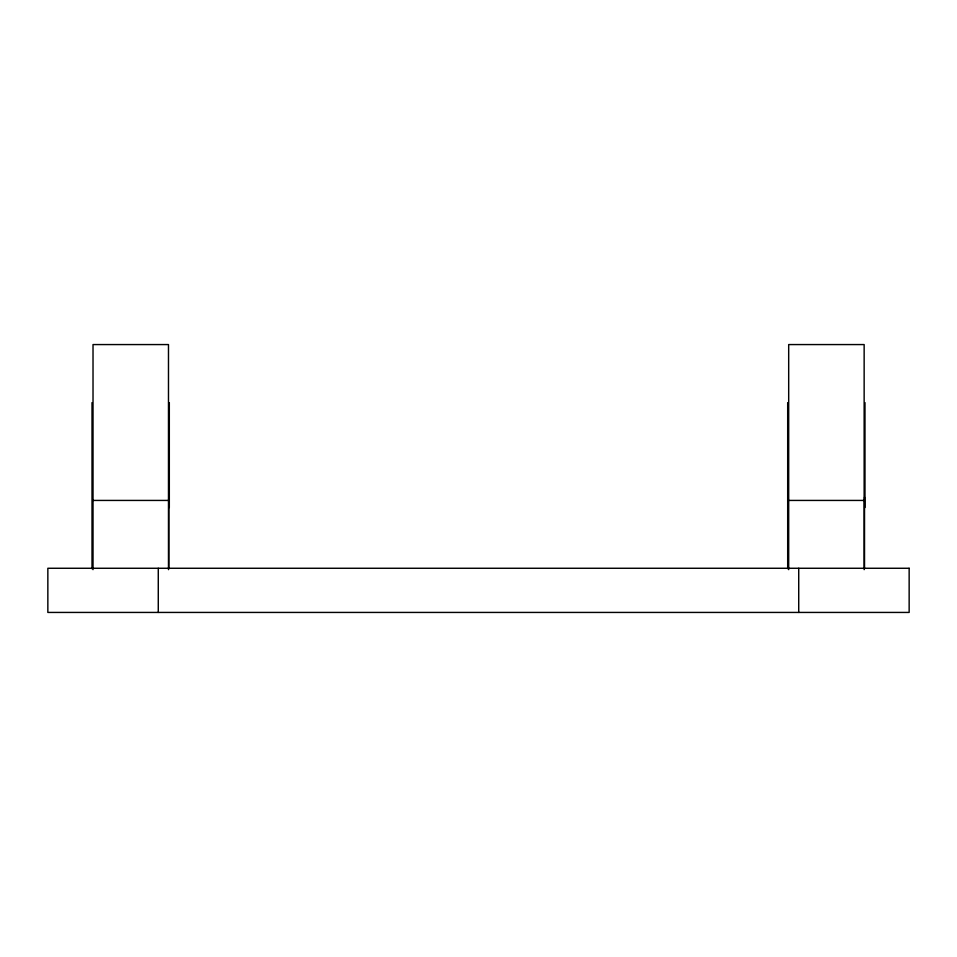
<?xml version="1.0" encoding="UTF-8"?>
<svg xmlns="http://www.w3.org/2000/svg" width="957" height="957" viewBox="0 0 957 957"><rect width="100%" height="100%" fill="white"/><g stroke="black" fill="none" stroke-linecap="round" stroke-linejoin="round"><path stroke-width="1.44" d="M93.02 500.427L168.48 500.427M788.688 500.427L864.147 500.427M864.984 402.622L864.984 507.533M864.518 497.102L864.518 568.709M864.147 569.642L864.147 344.568L788.688 344.568L788.688 569.642M798.724 568.267L798.724 612.432M787.683 402.622L787.683 568.709M169.317 402.622L169.317 507.533M168.851 497.102L168.851 568.709M168.48 569.642L168.48 344.568L93.02 344.568L93.02 569.642M158.276 568.267L158.276 612.432M92.016 402.622L92.016 568.709M909.15 568.267L47.85 568.267L47.85 612.432L909.15 612.432L909.15 568.267"/></g></svg>
